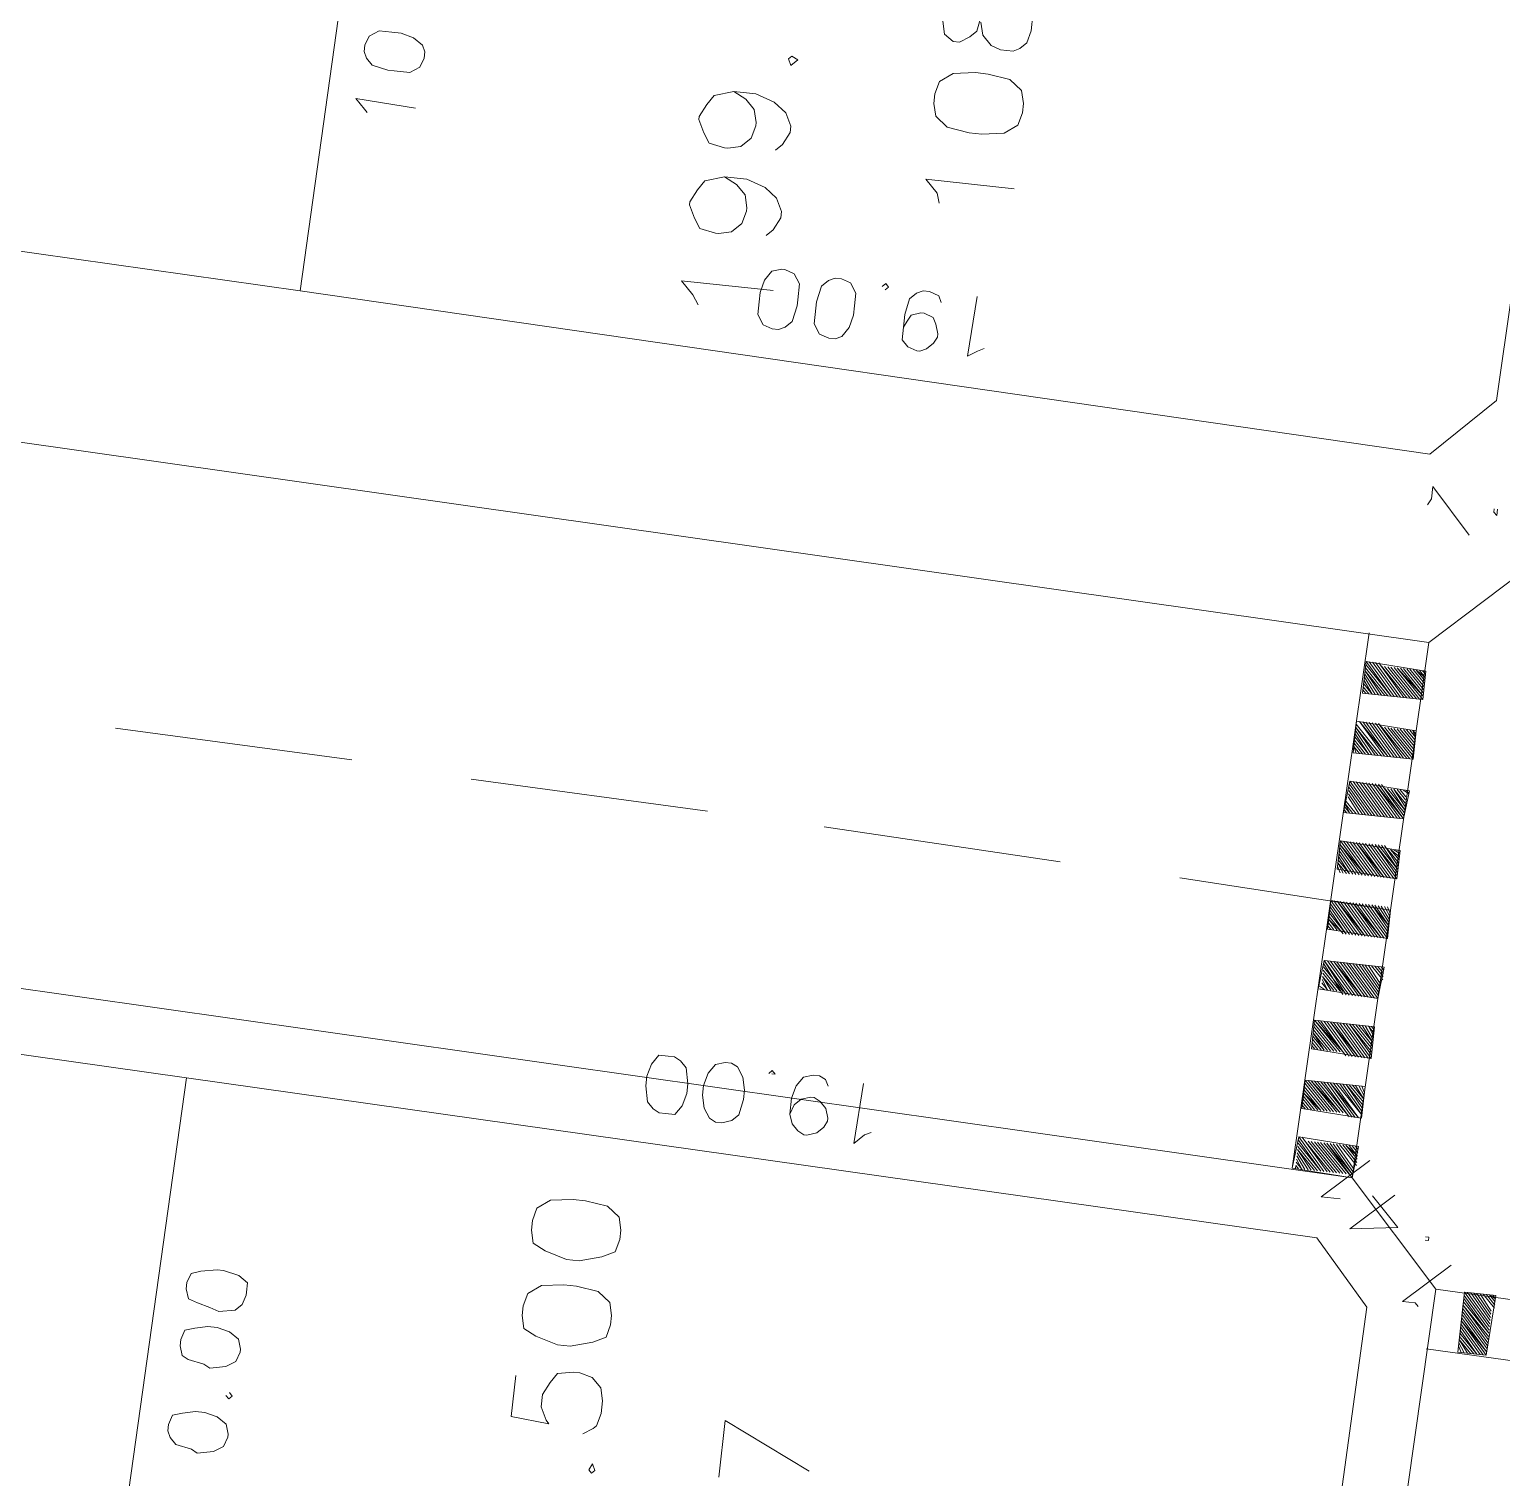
# Model space of a CAD drawing. Header units: metres. Extents: x -977055 to 805873, y -1033982 to 242021.
# Drawn here: x 2450.6 to 2475.23, y 874.21 to 898.43 of the extents above; entities that cross this region are included whole.
import ezdxf

# ---------------------------------------------------------------- set-up
doc = ezdxf.new("R2010")
doc.units = ezdxf.units.M
for name, color, linetype in [('PDF_acera', 7, 'Continuous'), ('PDF_areas por lote', 7, 'Continuous'), ('PDF_COTAS', 7, 'Continuous'), ('PDF_linea de centro', 7, 'Continuous'), ('PDF_LOTES', 7, 'Continuous'), ('PDF_No. lotes', 7, 'Continuous'), ('PDF_PASO DE CEBRA', 7, 'Continuous')]:
    doc.layers.add(name, color=color, linetype=linetype)

# ---------------------------------------------------------------- blocks, each defined once
blk = doc.blocks.new('CALLE')
at = {"layer": 'PDF_acera', "lineweight": 9}
for points in [[(-135.305856, -20.1096), (-136.575936, -18.712512), (-191.655072, -16.849728), (-193.009824, -18.119808), (-194.068224, -49.236768), (-192.798144, -50.59152), (-137.719008, -52.454304), (-136.364256, -51.184224)], [(-128.108736, -20.32128), (-129.167136, -51.43824), (-127.897056, -52.792992), (-71.166816, -54.740448), (-69.812064, -53.470368), (-68.753664, -22.353408), (-70.023744, -20.998656), (-126.711648, -19.0512)]]:
    blk.add_lwpolyline(points, close=True, dxfattribs=at)
at = {"layer": 'PDF_areas por lote', "lineweight": 9}
for points in [[(-140.174496, -40.388544), (-140.724864, -40.388544), (-140.7672, -40.896576), (-140.724864, -40.85424), (-140.55552, -40.769568), (-140.386176, -40.769568), (-140.216832, -40.85424), (-140.089824, -40.938912), (-140.047488, -41.150592), (-140.047488, -41.235264), (-140.089824, -41.404608), (-140.216832, -41.531616), (-140.386176, -41.573952), (-140.55552, -41.573952), (-140.724864, -41.531616), (-140.7672, -41.48928), (-140.851872, -41.362272)], [(-125.73792, -41.2776), (-125.610912, -41.192928), (-125.441568, -41.023584), (-125.441568, -42.251328)], [(-124.002144, -41.446944), (-124.086816, -41.616288), (-124.213824, -41.743296), (-124.383168, -41.785632), (-124.425504, -41.785632), (-124.594848, -41.743296), (-124.721856, -41.616288), (-124.764192, -41.446944), (-124.764192, -41.404608), (-124.721856, -41.192928), (-124.594848, -41.108256), (-124.425504, -41.023584), (-124.383168, -41.023584), (-124.213824, -41.108256), (-124.086816, -41.192928), (-124.002144, -41.446944), (-124.002144, -41.743296), (-124.086816, -41.997312), (-124.213824, -42.166656), (-124.383168, -42.251328), (-124.46784, -42.251328), (-124.637184, -42.166656), (-124.721856, -42.081984)], [(-122.859072, -41.446944), (-122.943744, -41.616288), (-123.070752, -41.743296), (-123.240096, -41.785632), (-123.282432, -41.785632), (-123.451776, -41.743296), (-123.578784, -41.616288), (-123.62112, -41.446944), (-123.62112, -41.404608), (-123.578784, -41.192928), (-123.451776, -41.108256), (-123.282432, -41.023584), (-123.240096, -41.023584), (-123.070752, -41.108256), (-122.943744, -41.192928), (-122.859072, -41.446944), (-122.859072, -41.743296), (-122.943744, -41.997312), (-123.070752, -42.166656), (-123.240096, -42.251328), (-123.324768, -42.251328), (-123.494112, -42.166656), (-123.578784, -42.081984)]]:
    blk.add_lwpolyline(points, dxfattribs=at)
for points in [[(-139.370112, -40.388544), (-139.539456, -40.43088), (-139.624128, -40.600224), (-139.7088, -40.896576), (-139.7088, -41.06592), (-139.624128, -41.362272), (-139.539456, -41.531616), (-139.370112, -41.573952), (-139.243104, -41.573952), (-139.07376, -41.531616), (-138.946752, -41.362272), (-138.904416, -41.06592), (-138.904416, -40.896576), (-138.946752, -40.600224), (-139.07376, -40.43088), (-139.243104, -40.388544)], [(-138.22704, -40.388544), (-138.396384, -40.43088), (-138.481056, -40.600224), (-138.565728, -40.896576), (-138.565728, -41.06592), (-138.481056, -41.362272), (-138.396384, -41.531616), (-138.22704, -41.573952), (-138.100032, -41.573952), (-137.930688, -41.531616), (-137.80368, -41.362272), (-137.761344, -41.06592), (-137.761344, -40.896576), (-137.80368, -40.600224), (-137.930688, -40.43088), (-138.100032, -40.388544)], [(-141.317568, -41.48928), (-141.359904, -41.531616), (-141.317568, -41.573952), (-141.232896, -41.531616)], [(-122.35104, -42.12432), (-122.435712, -42.166656), (-122.35104, -42.251328), (-122.308704, -42.166656)]]:
    blk.add_lwpolyline(points, close=True, dxfattribs=at)
at = {"layer": 'PDF_COTAS', "lineweight": 9}
for points in [[(-141.40224, -35.858592), (-141.486912, -35.900928), (-141.571584, -35.9856), (-141.61392, -36.19728), (-141.656256, -36.281952), (-141.61392, -36.493632), (-141.529248, -36.62064), (-141.40224, -36.662976), (-141.359904, -36.662976), (-141.232896, -36.62064), (-141.148224, -36.493632), (-141.105888, -36.324288), (-141.105888, -36.19728), (-141.148224, -36.027936), (-141.19056, -35.900928), (-141.317568, -35.858592)], [(-141.40224, -35.858592), (-141.486912, -35.900928), (-141.571584, -35.9856), (-141.61392, -36.19728), (-141.656256, -36.281952), (-141.61392, -36.493632), (-141.529248, -36.62064), (-141.40224, -36.662976), (-141.359904, -36.662976), (-141.232896, -36.62064), (-141.148224, -36.493632), (-141.105888, -36.324288), (-141.105888, -36.19728), (-141.148224, -36.027936), (-141.19056, -35.900928), (-141.317568, -35.858592)], [(-140.259168, -35.900928), (-140.386176, -35.943264), (-140.428512, -36.027936), (-140.470848, -36.239616), (-140.513184, -36.324288), (-140.470848, -36.535968), (-140.386176, -36.662976), (-140.259168, -36.705312), (-140.216832, -36.705312), (-140.089824, -36.662976), (-140.005152, -36.535968), (-139.962816, -36.366624), (-139.962816, -36.239616), (-140.005152, -36.070272), (-140.047488, -35.943264), (-140.174496, -35.900928)], [(-140.259168, -35.900928), (-140.386176, -35.943264), (-140.428512, -36.027936), (-140.470848, -36.239616), (-140.513184, -36.324288), (-140.470848, -36.535968), (-140.386176, -36.662976), (-140.259168, -36.705312), (-140.216832, -36.705312), (-140.089824, -36.662976), (-140.005152, -36.535968), (-139.962816, -36.366624), (-139.962816, -36.239616), (-140.005152, -36.070272), (-140.047488, -35.943264), (-140.174496, -35.900928)], [(-139.49712, -35.900928), (-139.624128, -35.943264), (-139.666464, -36.070272), (-139.7088, -36.239616), (-139.751136, -36.366624), (-139.7088, -36.578304), (-139.624128, -36.662976), (-139.49712, -36.705312), (-139.454784, -36.705312), (-139.327776, -36.705312), (-139.243104, -36.578304), (-139.200768, -36.366624), (-139.200768, -36.281952), (-139.243104, -36.070272), (-139.28544, -35.943264), (-139.412448, -35.900928)], [(-139.49712, -35.900928), (-139.624128, -35.943264), (-139.666464, -36.070272), (-139.7088, -36.239616), (-139.751136, -36.366624), (-139.7088, -36.578304), (-139.624128, -36.662976), (-139.49712, -36.705312), (-139.454784, -36.705312), (-139.327776, -36.705312), (-139.243104, -36.578304), (-139.200768, -36.366624), (-139.200768, -36.281952), (-139.243104, -36.070272), (-139.28544, -35.943264), (-139.412448, -35.900928)], [(-123.536448, -37.25568), (-123.494112, -36.451296), (-123.62112, -36.578304), (-123.663456, -36.62064), (-123.62112, -36.578304), (-123.494112, -36.451296)], [(-140.809536, -36.62064), (-140.851872, -36.662976), (-140.894208, -36.62064), (-140.851872, -36.578304), (-140.894208, -36.62064), (-140.851872, -36.662976)], [(-122.859072, -36.493632), (-122.943744, -36.535968), (-123.028416, -36.62064), (-123.070752, -36.83232), (-123.070752, -36.916992), (-123.070752, -37.128672), (-122.98608, -37.25568), (-122.859072, -37.298016), (-122.7744, -37.298016), (-122.689728, -37.25568), (-122.605056, -37.128672), (-122.56272, -36.959328), (-122.56272, -36.83232), (-122.56272, -36.662976), (-122.647392, -36.535968), (-122.7744, -36.493632)], [(-122.859072, -36.493632), (-122.943744, -36.535968), (-123.028416, -36.62064), (-123.070752, -36.83232), (-123.070752, -36.916992), (-123.070752, -37.128672), (-122.98608, -37.25568), (-122.859072, -37.298016), (-122.7744, -37.298016), (-122.689728, -37.25568), (-122.605056, -37.128672), (-122.56272, -36.959328), (-122.56272, -36.83232), (-122.56272, -36.662976), (-122.647392, -36.535968), (-122.7744, -36.493632)], [(-136.491264, -41.997312), (-136.491264, -42.12432), (-136.364256, -42.208992), (-136.194912, -42.251328), (-136.067904, -42.251328), (-135.856224, -42.208992), (-135.771552, -42.12432), (-135.729216, -42.039648), (-135.729216, -41.954976), (-135.729216, -41.827968), (-135.856224, -41.743296), (-136.025568, -41.70096), (-136.152576, -41.70096), (-136.364256, -41.743296), (-136.448928, -41.827968), (-136.491264, -41.91264)], [(-125.9496, -42.378336), (-125.907264, -42.463008), (-125.822592, -42.54768), (-125.610912, -42.590016), (-125.52624, -42.590016), (-125.31456, -42.590016), (-125.187552, -42.505344), (-125.145216, -42.378336), (-125.145216, -42.336), (-125.187552, -42.208992), (-125.31456, -42.12432), (-125.483904, -42.081984), (-125.610912, -42.081984), (-125.780256, -42.081984), (-125.907264, -42.166656), (-125.9496, -42.293664)], [(-136.5336, -42.75936), (-136.491264, -42.886368), (-136.406592, -42.97104), (-136.194912, -43.013376), (-136.067904, -43.013376), (-135.89856, -42.97104), (-135.771552, -42.886368), (-135.729216, -42.801696), (-135.729216, -42.717024), (-135.771552, -42.590016), (-135.89856, -42.505344), (-136.067904, -42.463008), (-136.194912, -42.463008), (-136.364256, -42.505344), (-136.491264, -42.590016), (-136.5336, -42.674688)], [(-125.991936, -43.140384), (-125.9496, -43.225056), (-125.822592, -43.309728), (-125.653248, -43.352064), (-125.52624, -43.352064), (-125.356896, -43.352064), (-125.229888, -43.267392), (-125.187552, -43.140384), (-125.187552, -43.055712), (-125.229888, -42.97104), (-125.31456, -42.886368), (-125.52624, -42.844032), (-125.610912, -42.844032), (-125.822592, -42.844032), (-125.9496, -42.928704), (-125.991936, -43.055712)]]:
    blk.add_lwpolyline(points, close=True, dxfattribs=at)
for points in [[(-135.813888, -43.352064), (-135.813888, -43.3944), (-135.771552, -43.352064), (-135.813888, -43.309728)], [(-136.32192, -43.648416), (-136.194912, -43.690752), (-136.11024, -43.775424), (-136.067904, -43.902432), (-136.067904, -43.944768), (-136.11024, -44.02944), (-136.194912, -44.114112), (-136.32192, -44.156448), (-136.364256, -44.156448), (-136.448928, -44.114112), (-136.5336, -44.02944), (-136.575936, -43.902432), (-136.575936, -43.860096), (-136.5336, -43.775424), (-136.448928, -43.690752), (-136.32192, -43.648416), (-136.11024, -43.648416), (-135.940896, -43.690752), (-135.813888, -43.775424), (-135.771552, -43.902432), (-135.771552, -43.987104), (-135.813888, -44.071776), (-135.89856, -44.114112)], [(-125.272224, -43.733088), (-125.229888, -43.775424), (-125.187552, -43.733088), (-125.229888, -43.690752)], [(-125.73792, -44.02944), (-125.653248, -44.071776), (-125.568576, -44.114112), (-125.52624, -44.24112), (-125.52624, -44.283456), (-125.568576, -44.410464), (-125.653248, -44.4528), (-125.780256, -44.495136), (-125.822592, -44.495136), (-125.907264, -44.4528), (-125.991936, -44.368128), (-126.034272, -44.283456), (-126.034272, -44.24112), (-125.991936, -44.114112), (-125.907264, -44.02944), (-125.73792, -44.02944), (-125.568576, -44.02944), (-125.356896, -44.071776), (-125.272224, -44.156448), (-125.229888, -44.24112), (-125.229888, -44.325792), (-125.272224, -44.4528), (-125.356896, -44.495136)], [(-136.448928, -44.749152), (-136.491264, -44.66448), (-136.618272, -44.537472), (-135.813888, -44.579808)], [(-125.907264, -45.130176), (-125.9496, -45.045504), (-126.034272, -44.918496), (-125.229888, -44.960832)], [(-136.660608, -51.057216), (-136.660608, -50.972544), (-136.660608, -50.8032), (-136.11024, -51.395904)], [(-136.5336, -51.776928), (-137.041632, -51.22656), (-136.95696, -51.8616), (-136.575936, -51.480576)], [(-127.346688, -51.22656), (-127.262016, -51.268896), (-127.092672, -51.268896), (-127.685376, -51.819264)], [(-137.973024, -52.242624), (-137.930688, -52.200288), (-137.930688, -52.030944), (-137.38032, -52.623648)], [(-127.304352, -52.115616), (-127.346688, -52.115616), (-127.389024, -52.157952), (-127.304352, -52.157952)], [(-137.083968, -52.242624), (-137.083968, -52.28496), (-137.041632, -52.28496), (-137.041632, -52.242624)]]:
    blk.add_lwpolyline(points, dxfattribs=at)
at = {"layer": 'PDF_linea de centro', "lineweight": 9}
for points in [[(-132.172992, -34.165152), (-132.257664, -37.340352)], [(-132.342336, -38.94912), (-132.427008, -42.12432)], [(-132.469344, -43.690752), (-132.596352, -46.865952)], [(-132.638688, -48.47472), (-132.765696, -51.311232)]]:
    blk.add_lwpolyline(points, dxfattribs=at)
at = {"layer": 'PDF_LOTES', "lineweight": 20}
for points in [[(-144.704448, -35.35056), (-136.702944, -35.604576), (-136.194912, -20.405952), (-136.95696, -19.601568), (-144.15408, -19.347552)], [(-126.118944, -35.9856), (-118.159776, -36.239616), (-117.609408, -20.236608), (-124.806528, -20.024928), (-125.610912, -20.786976)], [(-145.254816, -51.353568), (-138.057696, -51.565248), (-137.210976, -50.8032), (-136.702944, -35.604576), (-144.704448, -35.35056)], [(-125.864928, -51.988608), (-118.667808, -52.242624), (-118.159776, -36.239616), (-126.118944, -35.9856), (-126.669312, -51.184224)]]:
    blk.add_lwpolyline(points, close=True, dxfattribs=at)
at = {"layer": 'PDF_No. lotes', "lineweight": 20}
for points in [[(-141.021216, -44.410464), (-140.470848, -43.225056), (-141.232896, -43.225056)], [(-124.04448, -44.325792), (-123.917472, -44.283456), (-123.748128, -44.114112), (-123.748128, -45.29952)], [(-121.631328, -44.114112), (-121.800672, -44.156448), (-121.885344, -44.283456), (-121.885344, -44.368128), (-121.800672, -44.495136), (-121.716, -44.579808), (-121.461984, -44.622144)], [(-121.419648, -45.29952), (-121.631328, -45.29952), (-121.800672, -45.257184), (-121.885344, -45.172512), (-121.92768, -45.08784), (-121.92768, -44.918496), (-121.885344, -44.791488), (-121.758336, -44.66448), (-121.588992, -44.622144)]]:
    blk.add_lwpolyline(points, dxfattribs=at)
blk.add_lwpolyline([(-122.732064, -44.114112), (-122.901408, -44.156448), (-123.028416, -44.325792), (-123.070752, -44.622144), (-123.070752, -44.791488), (-123.028416, -45.08784), (-122.901408, -45.257184), (-122.732064, -45.29952), (-122.605056, -45.29952), (-122.435712, -45.257184), (-122.308704, -45.08784), (-122.266368, -44.791488), (-122.266368, -44.622144), (-122.308704, -44.325792), (-122.435712, -44.156448), (-122.605056, -44.114112)], close=True, dxfattribs=at)
at = {"layer": 'PDF_PASO DE CEBRA', "lineweight": 9}
for points in [[(-136.364256, -51.184224), (-135.940896, -51.22656), (-135.89856, -50.422176), (-136.32192, -50.37984)], [(-135.559872, -51.22656), (-135.136512, -51.22656), (-135.136512, -50.422176), (-135.517536, -50.422176)], [(-134.755488, -51.268896), (-134.332128, -51.268896), (-134.332128, -50.464512), (-134.713152, -50.464512)], [(-133.951104, -51.268896), (-133.527744, -51.311232), (-133.527744, -50.506848), (-133.908768, -50.464512)], [(-133.14672, -51.311232), (-132.765696, -51.311232), (-132.72336, -50.506848), (-133.104384, -50.506848)], [(-132.342336, -51.353568), (-131.961312, -51.353568), (-131.918976, -50.549184), (-132.3, -50.549184)], [(-131.537952, -51.353568), (-131.156928, -51.395904), (-131.114592, -50.59152), (-131.537952, -50.549184)], [(-130.733568, -51.395904), (-130.352544, -51.395904), (-130.310208, -50.59152), (-130.733568, -50.59152)], [(-129.929184, -51.43824), (-129.54816, -51.43824), (-129.505824, -50.633856), (-129.929184, -50.633856)], [(-138.523392, -53.216352), (-137.719008, -53.258688), (-137.719008, -52.835328), (-138.523392, -52.835328)]]:
    blk.add_lwpolyline(points, close=True, dxfattribs=at)
for points in [[(-136.32192, -50.37984), (-129.1248, -50.633856)], [(-136.32192, -50.422176), (-136.279584, -50.422176), (-136.32192, -50.464512)], [(-136.237248, -50.422176), (-136.32192, -50.506848), (-136.194912, -50.422176)], [(-136.32192, -50.549184), (-136.152576, -50.422176)], [(-136.32192, -50.59152), (-136.11024, -50.422176)], [(-136.32192, -50.633856), (-136.067904, -50.422176), (-136.32192, -50.676192)], [(-136.32192, -50.718528), (-136.025568, -50.422176)], [(-135.983232, -50.422176), (-136.32192, -50.760864), (-135.940896, -50.422176)], [(-136.32192, -50.8032), (-135.89856, -50.422176)], [(-136.32192, -50.845536), (-135.89856, -50.464512)], [(-136.32192, -50.887872), (-135.940896, -50.506848)], [(-136.32192, -50.930208), (-135.940896, -50.549184)], [(-136.32192, -50.972544), (-135.940896, -50.59152), (-136.32192, -50.972544)], [(-135.517536, -50.422176), (-135.517536, -50.464512), (-135.4752, -50.422176)], [(-135.517536, -50.506848), (-135.432864, -50.422176)], [(-135.517536, -50.549184), (-135.390528, -50.422176)], [(-135.517536, -50.59152), (-135.348192, -50.422176)], [(-135.517536, -50.633856), (-135.305856, -50.422176), (-135.517536, -50.676192), (-135.26352, -50.422176)], [(-135.517536, -50.718528), (-135.221184, -50.422176)], [(-135.517536, -50.760864), (-135.178848, -50.422176)], [(-135.517536, -50.8032), (-135.136512, -50.422176)], [(-135.517536, -50.845536), (-135.136512, -50.464512)], [(-135.517536, -50.887872), (-135.136512, -50.506848), (-135.517536, -50.930208), (-135.136512, -50.549184)], [(-135.517536, -50.972544), (-135.136512, -50.59152)], [(-134.755488, -50.930208), (-134.332128, -50.549184)], [(-134.755488, -50.972544), (-134.332128, -50.59152)], [(-134.713152, -50.464512), (-134.713152, -50.464512)], [(-134.713152, -50.506848), (-134.670816, -50.464512)], [(-134.713152, -50.549184), (-134.62848, -50.464512)], [(-134.713152, -50.59152), (-134.586144, -50.464512)], [(-134.543808, -50.464512), (-134.713152, -50.633856), (-134.501472, -50.464512), (-134.713152, -50.676192)], [(-134.713152, -50.718528), (-134.459136, -50.464512)], [(-134.713152, -50.760864), (-134.4168, -50.464512)], [(-134.713152, -50.8032), (-134.374464, -50.464512)], [(-134.713152, -50.845536), (-134.332128, -50.464512), (-134.713152, -50.887872), (-134.332128, -50.506848)], [(-133.951104, -50.8032), (-133.57008, -50.506848)], [(-133.951104, -50.845536), (-133.527744, -50.506848), (-133.951104, -50.887872)], [(-133.951104, -50.930208), (-133.527744, -50.549184)], [(-133.951104, -50.972544), (-133.527744, -50.59152)], [(-133.908768, -50.506848), (-133.908768, -50.464512)], [(-133.908768, -50.549184), (-133.866432, -50.464512)], [(-133.824096, -50.506848), (-133.908768, -50.59152), (-133.78176, -50.506848)], [(-133.908768, -50.633856), (-133.739424, -50.506848), (-133.908768, -50.676192)], [(-133.908768, -50.718528), (-133.697088, -50.506848)], [(-133.908768, -50.760864), (-133.654752, -50.506848)], [(-133.908768, -50.8032), (-133.612416, -50.506848)], [(-133.14672, -50.718528), (-132.93504, -50.506848)], [(-132.892704, -50.506848), (-133.14672, -50.760864), (-132.850368, -50.506848)], [(-133.14672, -50.8032), (-132.808032, -50.506848)], [(-133.14672, -50.845536), (-132.765696, -50.506848)], [(-133.14672, -50.887872), (-132.72336, -50.506848)], [(-133.14672, -50.930208), (-132.72336, -50.549184)], [(-133.14672, -50.972544), (-132.72336, -50.59152), (-133.14672, -51.01488), (-132.72336, -50.633856)], [(-133.104384, -50.506848), (-133.104384, -50.506848)], [(-133.104384, -50.549184), (-133.062048, -50.506848)], [(-133.104384, -50.59152), (-133.019712, -50.506848)], [(-133.104384, -50.633856), (-132.977376, -50.506848), (-133.104384, -50.676192)], [(-132.342336, -50.59152), (-132.257664, -50.549184)], [(-132.342336, -50.633856), (-132.215328, -50.549184), (-132.342336, -50.676192)], [(-132.172992, -50.549184), (-132.342336, -50.718528), (-132.130656, -50.549184)], [(-132.342336, -50.760864), (-132.08832, -50.549184)], [(-132.342336, -50.8032), (-132.045984, -50.549184)], [(-132.342336, -50.845536), (-132.003648, -50.549184)], [(-132.342336, -50.887872), (-131.961312, -50.549184), (-132.342336, -50.930208), (-131.918976, -50.549184)], [(-132.342336, -50.972544), (-131.918976, -50.59152)], [(-132.3, -50.549184), (-132.3, -50.549184)], [(-131.537952, -50.59152), (-131.495616, -50.549184)], [(-131.45328, -50.549184), (-131.537952, -50.633856), (-131.410944, -50.549184), (-131.537952, -50.676192)], [(-131.537952, -50.718528), (-131.368608, -50.549184)], [(-131.537952, -50.760864), (-131.326272, -50.59152)], [(-131.537952, -50.8032), (-131.283936, -50.59152)], [(-131.537952, -50.845536), (-131.2416, -50.59152)], [(-131.537952, -50.887872), (-131.199264, -50.59152), (-131.537952, -50.887872)], [(-131.537952, -50.930208), (-131.156928, -50.59152)], [(-131.537952, -50.972544), (-131.114592, -50.59152)], [(-130.733568, -50.59152), (-130.691232, -50.59152)], [(-130.733568, -50.633856), (-130.648896, -50.59152), (-130.733568, -50.676192)], [(-130.733568, -50.718528), (-130.60656, -50.59152)], [(-130.733568, -50.760864), (-130.564224, -50.59152)], [(-130.521888, -50.59152), (-130.733568, -50.8032), (-130.479552, -50.59152)], [(-130.733568, -50.845536), (-130.437216, -50.59152)], [(-130.733568, -50.887872), (-130.39488, -50.59152), (-130.733568, -50.930208)], [(-130.733568, -50.972544), (-130.352544, -50.59152)], [(-136.32192, -51.01488), (-135.940896, -50.633856)], [(-136.32192, -51.057216), (-135.940896, -50.676192)], [(-136.32192, -51.099552), (-135.940896, -50.718528)], [(-136.32192, -51.141888), (-135.940896, -50.760864)], [(-135.559872, -51.057216), (-135.136512, -50.676192)], [(-135.559872, -51.099552), (-135.136512, -50.718528)], [(-135.559872, -51.141888), (-135.136512, -50.760864), (-135.559872, -51.184224), (-135.136512, -50.8032)], [(-135.517536, -51.01488), (-135.136512, -50.633856)], [(-134.755488, -51.01488), (-134.332128, -50.633856)], [(-134.755488, -51.057216), (-134.332128, -50.676192), (-134.755488, -51.099552), (-134.332128, -50.718528)], [(-134.755488, -51.141888), (-134.332128, -50.760864)], [(-133.951104, -51.01488), (-133.527744, -50.633856), (-133.951104, -51.057216), (-133.527744, -50.676192)], [(-133.951104, -51.099552), (-133.527744, -50.718528)], [(-133.951104, -51.141888), (-133.527744, -50.760864)], [(-133.14672, -51.057216), (-132.72336, -50.676192)], [(-133.14672, -51.099552), (-132.72336, -50.718528)], [(-133.14672, -51.141888), (-132.72336, -50.760864)], [(-132.342336, -51.01488), (-131.918976, -50.633856)], [(-132.342336, -51.057216), (-131.918976, -50.676192)], [(-132.342336, -51.099552), (-131.918976, -50.718528)], [(-132.342336, -51.141888), (-131.918976, -50.760864), (-132.342336, -51.184224), (-131.918976, -50.8032)], [(-131.537952, -51.01488), (-131.114592, -50.633856)], [(-131.537952, -51.057216), (-131.114592, -50.676192)], [(-131.537952, -51.099552), (-131.114592, -50.718528), (-131.537952, -51.099552)], [(-131.537952, -51.141888), (-131.114592, -50.760864)], [(-130.733568, -51.01488), (-130.310208, -50.633856), (-130.733568, -51.057216), (-130.310208, -50.676192)], [(-130.733568, -51.099552), (-130.310208, -50.718528)], [(-130.733568, -51.141888), (-130.310208, -50.760864)], [(-129.929184, -50.633856), (-129.886848, -50.633856), (-129.929184, -50.676192)], [(-129.929184, -50.718528), (-129.844512, -50.633856)], [(-129.802176, -50.633856), (-129.929184, -50.760864), (-129.75984, -50.633856)], [(-129.929184, -50.8032), (-129.717504, -50.633856)], [(-129.929184, -50.845536), (-129.675168, -50.633856)], [(-129.929184, -50.887872), (-129.632832, -50.633856), (-129.929184, -50.930208)], [(-129.929184, -50.972544), (-129.590496, -50.633856)], [(-129.54816, -50.633856), (-129.929184, -51.01488), (-129.505824, -50.633856)], [(-129.929184, -51.057216), (-129.505824, -50.676192)], [(-129.929184, -51.099552), (-129.505824, -50.718528)], [(-129.929184, -51.141888), (-129.505824, -50.760864)], [(-135.940896, -50.845536), (-136.32192, -51.184224), (-135.940896, -50.8032), (-136.364256, -51.184224), (-129.167136, -51.43824)], [(-136.279584, -51.184224), (-135.940896, -50.887872)], [(-136.237248, -51.184224), (-135.940896, -50.930208)], [(-136.194912, -51.22656), (-135.940896, -50.972544)], [(-135.136512, -50.845536), (-135.517536, -51.22656), (-135.136512, -50.887872)], [(-135.4752, -51.22656), (-135.136512, -50.930208)], [(-135.432864, -51.22656), (-135.136512, -50.972544), (-135.390528, -51.22656)], [(-134.755488, -51.184224), (-134.332128, -50.8032)], [(-134.755488, -51.22656), (-134.332128, -50.845536)], [(-134.755488, -51.268896), (-134.332128, -50.887872)], [(-134.713152, -51.268896), (-134.332128, -50.930208), (-134.670816, -51.268896)], [(-134.62848, -51.268896), (-134.332128, -50.972544)], [(-133.951104, -51.184224), (-133.527744, -50.8032)], [(-133.951104, -51.22656), (-133.527744, -50.845536)], [(-133.951104, -51.268896), (-133.527744, -50.887872), (-133.951104, -51.268896)], [(-133.908768, -51.268896), (-133.527744, -50.930208)], [(-133.866432, -51.268896), (-133.527744, -50.972544)], [(-133.14672, -51.184224), (-132.72336, -50.8032), (-133.14672, -51.22656), (-132.72336, -50.845536)], [(-133.14672, -51.268896), (-132.72336, -50.887872)], [(-133.14672, -51.311232), (-132.72336, -50.930208)], [(-133.104384, -51.311232), (-132.72336, -50.972544)], [(-132.342336, -51.22656), (-131.918976, -50.845536)], [(-132.342336, -51.268896), (-131.918976, -50.887872)], [(-132.342336, -51.311232), (-131.918976, -50.930208)], [(-132.342336, -51.353568), (-131.918976, -50.972544)], [(-131.537952, -51.184224), (-131.114592, -50.8032)], [(-131.537952, -51.22656), (-131.114592, -50.845536)], [(-131.537952, -51.268896), (-131.114592, -50.887872)], [(-131.537952, -51.311232), (-131.114592, -50.930208), (-131.537952, -51.353568), (-131.114592, -50.972544)], [(-130.733568, -51.184224), (-130.310208, -50.8032)], [(-130.733568, -51.22656), (-130.310208, -50.845536)], [(-130.733568, -51.268896), (-130.310208, -50.887872), (-130.733568, -51.311232), (-130.352544, -50.930208)], [(-130.733568, -51.353568), (-130.352544, -50.972544)], [(-129.929184, -51.184224), (-129.505824, -50.8032)], [(-129.929184, -51.22656), (-129.54816, -50.845536), (-129.929184, -51.22656)], [(-129.929184, -51.268896), (-129.54816, -50.887872)], [(-129.929184, -51.311232), (-129.54816, -50.930208)], [(-129.929184, -51.353568), (-129.54816, -50.972544)], [(-136.152576, -51.22656), (-135.940896, -51.01488)], [(-136.11024, -51.22656), (-135.940896, -51.057216), (-136.067904, -51.22656), (-135.940896, -51.099552)], [(-136.025568, -51.22656), (-135.940896, -51.141888)], [(-135.983232, -51.22656), (-135.940896, -51.184224)], [(-135.348192, -51.22656), (-135.136512, -51.01488)], [(-135.136512, -51.057216), (-135.305856, -51.22656), (-135.136512, -51.099552)], [(-135.26352, -51.22656), (-135.136512, -51.141888)], [(-135.221184, -51.22656), (-135.136512, -51.184224)], [(-134.586144, -51.268896), (-134.332128, -51.01488)], [(-134.332128, -51.057216), (-134.543808, -51.268896), (-134.332128, -51.099552)], [(-134.501472, -51.268896), (-134.332128, -51.141888)], [(-134.459136, -51.268896), (-134.332128, -51.184224), (-134.4168, -51.268896)], [(-133.824096, -51.268896), (-133.527744, -51.01488)], [(-133.78176, -51.268896), (-133.527744, -51.057216)], [(-133.739424, -51.268896), (-133.527744, -51.099552), (-133.739424, -51.268896)], [(-133.697088, -51.311232), (-133.527744, -51.141888)], [(-133.654752, -51.311232), (-133.527744, -51.184224)], [(-133.062048, -51.311232), (-132.72336, -51.01488)], [(-133.019712, -51.311232), (-132.72336, -51.057216), (-132.977376, -51.311232), (-132.72336, -51.099552)], [(-132.93504, -51.311232), (-132.72336, -51.141888)], [(-132.892704, -51.311232), (-132.72336, -51.184224)], [(-132.3, -51.353568), (-131.918976, -51.01488), (-132.257664, -51.353568)], [(-131.918976, -51.057216), (-132.215328, -51.353568), (-131.918976, -51.099552)], [(-132.172992, -51.353568), (-131.918976, -51.141888)], [(-132.130656, -51.353568), (-131.961312, -51.184224)], [(-131.495616, -51.353568), (-131.114592, -51.01488)], [(-131.45328, -51.353568), (-131.156928, -51.057216)], [(-131.156928, -51.099552), (-131.410944, -51.353568), (-131.156928, -51.141888)], [(-131.368608, -51.353568), (-131.156928, -51.184224), (-131.326272, -51.353568)], [(-130.733568, -51.395904), (-130.352544, -51.01488)], [(-130.691232, -51.395904), (-130.352544, -51.057216)], [(-130.648896, -51.395904), (-130.352544, -51.099552), (-130.648896, -51.395904)], [(-130.60656, -51.395904), (-130.352544, -51.141888)], [(-130.564224, -51.395904), (-130.352544, -51.184224)], [(-129.929184, -51.395904), (-129.54816, -51.01488)], [(-129.929184, -51.43824), (-129.54816, -51.057216), (-129.886848, -51.43824), (-129.54816, -51.099552)], [(-129.844512, -51.43824), (-129.54816, -51.141888)], [(-129.802176, -51.43824), (-129.54816, -51.184224)], [(-135.178848, -51.22656), (-135.136512, -51.22656)], [(-134.374464, -51.268896), (-134.332128, -51.22656)], [(-133.612416, -51.311232), (-133.527744, -51.22656)], [(-133.57008, -51.311232), (-133.527744, -51.268896)], [(-132.850368, -51.311232), (-132.72336, -51.22656)], [(-132.808032, -51.311232), (-132.72336, -51.268896)], [(-132.765696, -51.311232), (-132.765696, -51.268896)], [(-132.08832, -51.353568), (-131.961312, -51.22656), (-132.045984, -51.353568)], [(-132.003648, -51.353568), (-131.961312, -51.268896)], [(-131.961312, -51.353568), (-131.961312, -51.311232)], [(-131.283936, -51.353568), (-131.156928, -51.22656)], [(-131.2416, -51.353568), (-131.156928, -51.268896)], [(-131.156928, -51.311232), (-131.199264, -51.395904), (-131.156928, -51.353568)], [(-130.521888, -51.395904), (-130.352544, -51.22656)], [(-130.479552, -51.395904), (-130.352544, -51.268896)], [(-130.352544, -51.311232), (-130.437216, -51.395904), (-130.352544, -51.353568), (-130.39488, -51.395904)], [(-129.75984, -51.43824), (-129.54816, -51.22656)], [(-129.717504, -51.43824), (-129.54816, -51.268896)], [(-129.675168, -51.43824), (-129.54816, -51.311232), (-129.632832, -51.43824), (-129.54816, -51.353568)], [(-129.590496, -51.43824), (-129.54816, -51.395904)], [(-138.523392, -52.411968), (-138.692736, -58.00032), (-138.269376, -57.619296)], [(-137.888352, -58.042656), (-137.719008, -52.454304)], [(-138.523392, -52.835328), (-138.481056, -52.835328)], [(-138.523392, -52.877664), (-138.43872, -52.835328)], [(-138.523392, -52.92), (-138.396384, -52.835328)], [(-138.523392, -52.962336), (-138.354048, -52.835328), (-138.523392, -53.004672)], [(-138.523392, -53.047008), (-138.311712, -52.835328)], [(-138.269376, -52.835328), (-138.523392, -53.089344), (-138.22704, -52.835328)], [(-138.523392, -53.13168), (-138.184704, -52.835328)], [(-138.523392, -53.174016), (-138.142368, -52.835328)], [(-138.523392, -53.216352), (-138.100032, -52.835328), (-138.481056, -53.216352), (-138.057696, -52.835328)], [(-138.43872, -53.216352), (-138.01536, -52.835328)], [(-138.396384, -53.216352), (-137.973024, -52.835328)], [(-138.354048, -53.216352), (-137.930688, -52.835328)], [(-138.311712, -53.216352), (-137.888352, -52.835328), (-138.269376, -53.216352)], [(-137.846016, -52.835328), (-138.22704, -53.216352), (-137.80368, -52.835328)], [(-138.184704, -53.216352), (-137.761344, -52.835328)], [(-138.142368, -53.216352), (-137.719008, -52.835328)], [(-138.100032, -53.216352), (-137.719008, -52.877664)], [(-138.057696, -53.216352), (-137.719008, -52.92)], [(-138.01536, -53.216352), (-137.719008, -52.962336), (-138.01536, -53.216352)], [(-137.973024, -53.216352), (-137.719008, -53.004672)], [(-137.930688, -53.216352), (-137.719008, -53.047008)], [(-137.888352, -53.258688), (-137.719008, -53.089344)], [(-137.846016, -53.258688), (-137.719008, -53.13168)], [(-137.80368, -53.258688), (-137.719008, -53.174016), (-137.761344, -53.258688), (-137.719008, -53.216352)]]:
    blk.add_lwpolyline(points, dxfattribs=at)

msp = doc.modelspace()

# ---------------------------------------------------------------- block references
at = {"xscale": 1.255773352820658, "yscale": 1.255773352820658, "zscale": 1.255773352820658, "rotation": 83.85573648860341}
msp.add_blockref('CALLE', (2427.15058, 1056.36283, 1015.371), dxfattribs=at)

doc.saveas('drawing.dxf')
